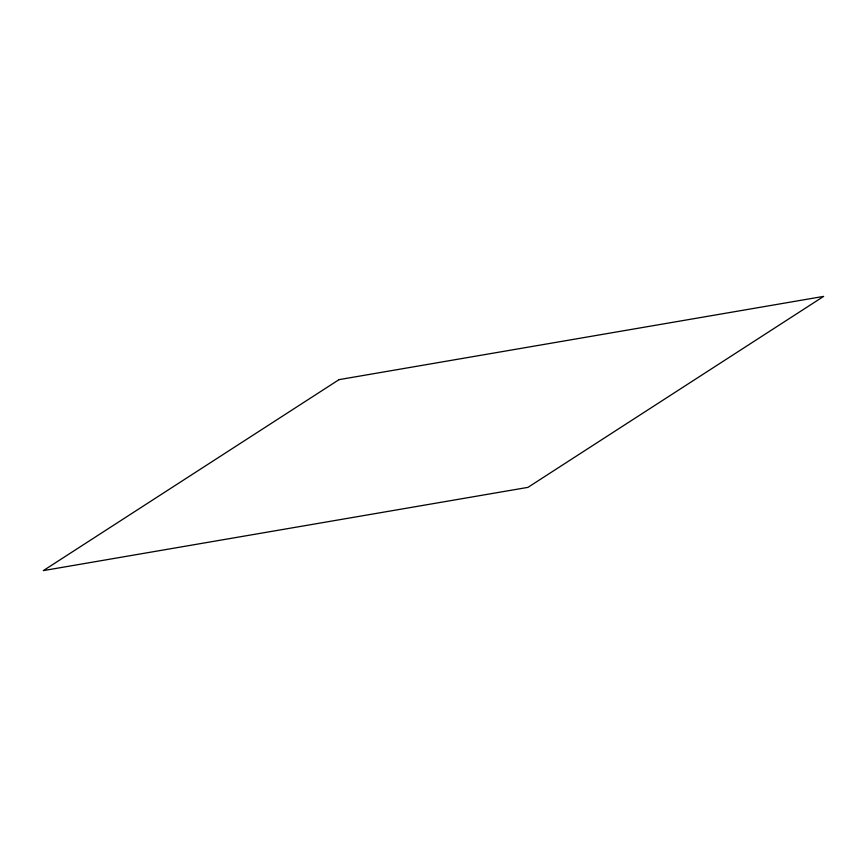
<?xml version="1.0" encoding="UTF-8"?>
<svg xmlns="http://www.w3.org/2000/svg" width="867" height="867" viewBox="0 0 867 867"><rect width="100%" height="100%" fill="white"/><g stroke="black" fill="none" stroke-linecap="round" stroke-linejoin="round"><path stroke-width="1.3" d="M339.04 379.638L43.35 570.605L527.96 487.362L823.65 296.395L339.04 379.638"/></g></svg>
